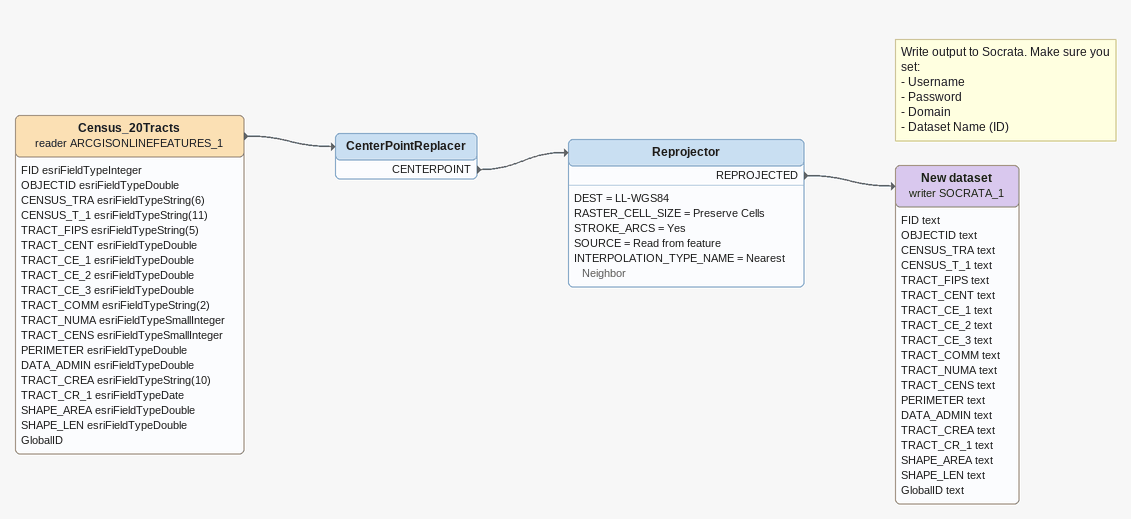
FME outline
Census_20Tracts (reader ARCGISONLINEFEATURES_1)
    attributes: FID esriFieldTypeInteger, OBJECTID esriFieldTypeDouble, CENSUS_TRA esriFieldTypeString(6), CENSUS_T_1 esriFieldTypeString(11), TRACT_FIPS esriFieldTypeString(5), TRACT_CENT esriFieldTypeDouble, TRACT_CE_1 esriFieldTypeDouble, TRACT_CE_2 esriFieldTypeDouble, TRACT_CE_3 esriFieldTypeDouble, TRACT_COMM esriFieldTypeString(2), TRACT_NUMA esriFieldTypeSmallInteger, TRACT_CENS esriFieldTypeSmallInteger, PERIMETER esriFieldTypeDouble, DATA_ADMIN esriFieldTypeDouble, TRACT_CREA esriFieldTypeString(10), TRACT_CR_1 esriFieldTypeDate, SHAPE_AREA esriFieldTypeDouble, SHAPE_LEN esriFieldTypeDouble, GlobalID
    -> CenterPointReplacer
CenterPointReplacer
    CENTERPOINT -> Reprojector
Reprojector
    DEST = LL-WGS84
    RASTER_CELL_SIZE = Preserve Cells
    STROKE_ARCS = Yes
    SOURCE = Read from feature
    INTERPOLATION_TYPE_NAME = Nearest Neighbor
    REPROJECTED -> New dataset (writer SOCRATA_1)
Note: Write output to Socrata. Make sure you set: / - Username / - Password / - Domain / - Dataset Name (ID)
New dataset (writer SOCRATA_1)
    attributes: FID text, OBJECTID text, CENSUS_TRA text, CENSUS_T_1 text, TRACT_FIPS text, TRACT_CENT text, TRACT_CE_1 text, TRACT_CE_2 text, TRACT_CE_3 text, TRACT_COMM text, TRACT_NUMA text, TRACT_CENS text, PERIMETER text, DATA_ADMIN text, TRACT_CREA text, TRACT_CR_1 text, SHAPE_AREA text, SHAPE_LEN text, GlobalID text
